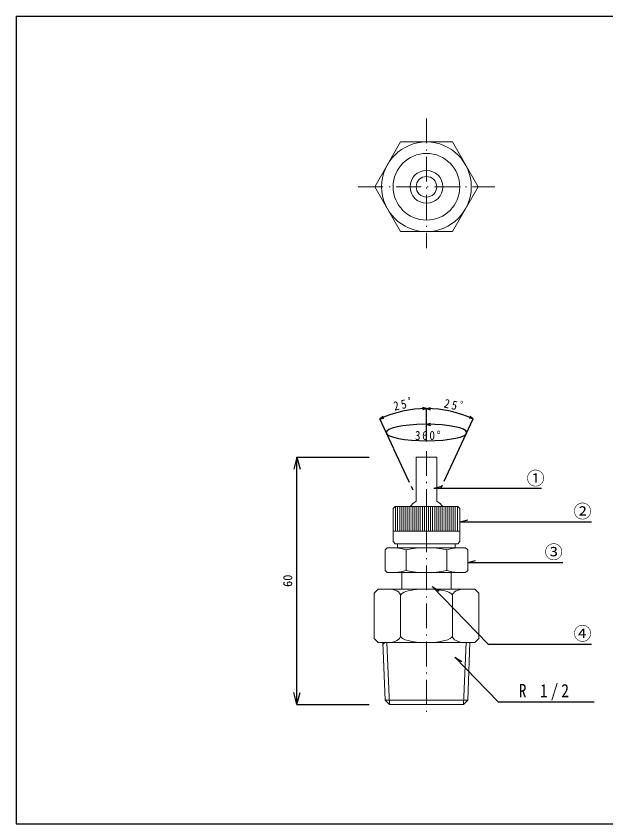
# Model space of a CAD drawing. Units: millimetres on the paper. Extents: x -140 to 140, y -97 to 99.
# Drawn here: x -139.9 to 3.1, y -96.9 to 99.1 of the extents above; entities that cross this region are included whole.
import ezdxf
from ezdxf.enums import TextEntityAlignment as Align

# ---------------------------------------------------------------- set-up
doc = ezdxf.new("R2010")
doc.units = ezdxf.units.MM
doc.linetypes.add('CHAIN2', pattern=[12, 9, -1, 1, -1])
doc.linetypes.add('DASHED_DOTTED', pattern=[9.25, 6, -1.5, 0.25, -1.5])
for name, color, linetype in [('0-0_図面枠', 7, 'Continuous'), ('0-6', 7, 'Continuous'), ('0-7', 7, 'Continuous')]:
    doc.layers.add(name, color=color, linetype=linetype)
doc.layers.add('0-1_ノズル', color=7, linetype='Continuous', lineweight=18)
doc.styles.add('ＭＳ ゴシック', font='')
doc.styles.get('ＭＳ ゴシック').set_extended_font_data('MS Gothic')

msp = doc.modelspace()

# ---------------------------------------------------------------- linework, layer by layer
at = {"layer": '0-0_図面枠', "color": 5}
msp.add_line((-139.949, 99.1), (140.051, 99.1), dxfattribs=at)
msp.add_line((-139.949, 99.1), (140.051, 99.1), dxfattribs=at)
msp.add_lwpolyline([(-139.949, 99.1), (-139.949, -96.9), (140.051, -96.9), (140.051, 99.1)], dxfattribs=at)
msp.add_lwpolyline([(-139.949, 99.1), (-139.949, -96.9), (140.051, -96.9), (140.051, 99.1)], dxfattribs=at)
at = {"layer": '0-1_ノズル', "linetype": 'DASHED_DOTTED'}
for p, q in [((-40.417, 74.252), (-40.417, 42.815)), ((-56.977, 57.692), (-23.857, 57.692)), ((-40.417, -6.441), (-40.417, -70.708))]:
    msp.add_line(p, q, dxfattribs=at)
at = {"layer": '0-1_ノズル'}
for p, q in [((-46.697, 68.569), (-52.977, 57.692)), ((-46.697, 68.569), (-34.137, 68.569)), ((-27.857, 57.692), (-34.137, 68.569)), ((-52.977, 57.692), (-46.697, 46.815)), ((-34.137, 46.815), (-27.857, 57.692)), ((-46.697, 46.815), (-34.137, 46.815)), ((-42.917, -7.915), (-37.917, -7.915)), ((-42.917, -7.915), (-42.917, -18.62)), ((-37.917, -7.915), (-37.917, -18.62)), ((-48.497, -20.415), (-47.997, -19.915)), ((-48.497, -28.415), (-48.497, -20.415)), ((-32.837, -19.915), (-47.997, -19.915)), ((-32.337, -20.415), (-32.837, -19.915)), ((-32.337, -28.415), (-32.337, -20.415)), ((-47.417, -21.915), (-47.417, -25.915)), ((-33.417, -21.915), (-33.417, -25.915)), ((-48.497, -28.415), (-47.997, -28.915)), ((-47.997, -28.915), (-32.837, -28.915)), ((-47.417, -28.915), (-47.417, -29.915)), ((-33.417, -28.915), (-33.417, -29.915)), ((-32.337, -28.415), (-32.837, -28.915)), ((-50.417, -30.415), (-49.917, -29.915)), ((-50.417, -35.415), (-50.417, -30.415)), ((-30.917, -29.915), (-49.917, -29.915)), ((-45.324, -30.373), (-45.324, -35.457)), ((-35.509, -30.373), (-35.509, -35.457)), ((-30.917, -29.915), (-30.417, -30.415)), ((-30.417, -35.415), (-30.417, -30.415)), ((-50.417, -35.415), (-49.917, -35.915)), ((-30.917, -35.915), (-49.917, -35.915)), ((-46.417, -35.915), (-46.417, -39.915)), ((-34.417, -35.915), (-34.417, -39.915)), ((-30.417, -35.415), (-30.917, -35.915)), ((-53.119, -40.915), (-52.119, -39.915)), ((-53.119, -51.915), (-53.119, -40.915)), ((-28.715, -39.915), (-52.119, -39.915)), ((-28.715, -39.915), (-52.119, -39.915)), ((-51.294, -39.915), (-47.417, -39.915)), ((-28.715, -39.915), (-27.715, -40.915)), ((-27.715, -51.915), (-27.715, -40.915)), ((-46.697, -41.515), (-46.697, -51.315)), ((-34.137, -41.515), (-34.137, -51.315)), ((-52.119, -52.915), (-53.119, -51.915)), ((-52.119, -52.915), (-28.715, -52.915)), ((-51.294, -52.915), (-51.057, -52.915)), ((-51.294, -52.915), (-51.057, -52.915)), ((-50.971, -52.915), (-50.418, -66.914)), ((-50.507, -52.915), (-50.955, -53.315)), ((-30.804, -52.915), (-31.4, -67.915)), ((-29.878, -52.915), (-30.417, -66.923)), ((-29.777, -52.915), (-29.54, -52.915)), ((-29.777, -52.915), (-29.54, -52.915)), ((-27.715, -51.915), (-28.715, -52.915)), ((-50.042, -52.924), (-49.417, -67.915)), ((-50.418, -66.914), (-30.418, -66.914)), ((-49.417, -67.915), (-50.418, -66.914)), ((-49.457, -67.915), (-31.377, -67.915)), ((-49.457, -67.915), (-31.377, -67.915)), ((-31.4, -67.915), (-49.417, -67.915)), ((-31.4, -67.915), (-49.417, -67.915)), ((-31.4, -67.915), (-30.408, -66.923)), ((-31.4, -67.915), (-31.4, -67.915)), ((-31.4, -67.915), (-31.4, -67.915))]:
    msp.add_line(p, q, dxfattribs=at)
at = {"layer": '0-1_ノズル', "color": 4}
for p, q in [((-47.917, -19.915), (-47.917, -25.915)), ((-47.417, -19.915), (-47.417, -25.915)), ((-46.917, -19.915), (-46.917, -25.915)), ((-46.417, -19.915), (-46.417, -25.915)), ((-45.917, -19.915), (-45.917, -25.915)), ((-45.417, -19.915), (-45.417, -25.915)), ((-44.917, -19.915), (-44.917, -25.915)), ((-44.417, -19.915), (-44.417, -25.915)), ((-43.917, -19.915), (-43.917, -25.915)), ((-43.417, -19.915), (-43.417, -25.915)), ((-42.917, -19.915), (-42.917, -25.915)), ((-42.417, -19.915), (-42.417, -25.915)), ((-41.917, -19.915), (-41.917, -25.915)), ((-41.417, -19.915), (-41.417, -25.915)), ((-40.917, -19.915), (-40.917, -25.915)), ((-40.417, -19.915), (-40.417, -25.915)), ((-39.917, -19.915), (-39.917, -25.915)), ((-39.417, -19.915), (-39.417, -25.915)), ((-38.917, -19.915), (-38.917, -25.915)), ((-38.417, -19.915), (-38.417, -25.915)), ((-37.917, -19.915), (-37.917, -25.915)), ((-37.417, -19.915), (-37.417, -25.915)), ((-36.917, -19.915), (-36.917, -25.915)), ((-36.417, -19.915), (-36.417, -25.915)), ((-35.917, -19.915), (-35.917, -25.915)), ((-35.417, -19.915), (-35.417, -25.915)), ((-34.917, -19.915), (-34.917, -25.915)), ((-34.417, -19.915), (-34.417, -25.915)), ((-33.917, -19.915), (-33.917, -25.915)), ((-33.417, -19.915), (-33.417, -25.915)), ((-32.917, -19.915), (-32.917, -25.915)), ((-32.337, -25.915), (-48.497, -25.915))]:
    msp.add_line(p, q, dxfattribs=at)
for points in [[(-45.324, -30.373), (-46.604, -30.104), (-48.097, -29.921)], [(-35.509, -30.373), (-34.23, -30.104), (-32.736, -29.921)], [(-45.324, -35.457), (-46.604, -35.726), (-48.097, -35.91)], [(-35.509, -35.457), (-34.23, -35.726), (-32.736, -35.91)]]:
    msp.add_lwpolyline(points, dxfattribs=at)
at = {"layer": '0-1_ノズル'}
msp.add_circle((-40.417, 57.692), 10.877, dxfattribs=at)
at = {"layer": '0-1_ノズル', "color": 8}
for radius in [8.08, 3.974, 2.5]:
    msp.add_circle((-40.417, 57.692), radius, dxfattribs=at)
at = {"layer": '0-1_ノズル'}
for start, end in [(120, 142.6271), (37.3729, 60)]:
    msp.add_arc((-40.417, -22.95), 5, start, end, dxfattribs=at)
at = {"layer": '0-1_ノズル', "color": 4}
for centre, start, end in [((-40.417, -56.439), 79.33781, 100.66219), ((-40.417, -9.391), 259.33781, 280.66219)]:
    msp.add_arc(centre, 26.524, start, end, dxfattribs=at)
at = {"layer": '0-1_ノズル'}
for centre, major_axis, ratio, start_param, end_param in [((-49.837, -41.515), (-3.14, 0), 0.509554, 3.1415927, 4.712389), ((-40.417, -41.515), (6.28, 0), 0.254777, 6.2831853, 9.424778), ((-30.997, -41.515), (3.14, 0), 0.509554, 1.5707963, 3.1415927), ((-49.837, -51.315), (-3.14, 0), 0.509554, 1.5707963, 3.1415927), ((-49.837, -51.315), (-3.14, 0), 0.509554, 1.5707963, 3.1415927), ((-40.417, -51.315), (6.28, 0), 0.254777, 3.1415927, 6.2831853), ((-40.417, -51.315), (6.28, 0), 0.254777, 3.1415927, 6.2831853), ((-30.997, -51.315), (3.14, 0), 0.509554, 3.1415927, 4.712389), ((-30.997, -51.315), (3.14, 0), 0.509554, 3.1415927, 4.712389)]:
    msp.add_ellipse(centre, major_axis=major_axis, ratio=ratio, start_param=start_param, end_param=end_param, dxfattribs=at)
at = {"layer": '0-6'}
for p, q in [((-40.417, 3.864), (-39.451, 4.123)), ((-51.749, 1.352), (-50.983, 1.995)), ((-40.417, 3.864), (-41.383, 3.605)), ((-40.417, -4.136), (-40.417, 3.864)), ((-40.417, 3.864), (-39.451, 3.605)), ((-29.085, 1.352), (-29.851, 1.995)), ((-51.749, 1.352), (-50.764, 1.526)), ((-48.368, -5.899), (-51.749, 1.352)), ((-40.387, 0.06), (-39.421, 0.318)), ((-40.387, 0.06), (-39.421, -0.199)), ((-32.466, -5.899), (-29.085, 1.352)), ((-29.085, 1.352), (-30.069, 1.526))]:
    msp.add_line(p, q, dxfattribs=at)
at = {"layer": '0-6', "linetype": 'CHAIN2'}
for p, q in [((-48.386, -5.861), (-43.614, -16.093)), ((-32.364, -5.681), (-37.22, -16.093))]:
    msp.add_line(p, q, dxfattribs=at)
at = {"layer": '0-6', "color": 4}
for p, q in [((-71.832, -7.915), (-72.608, -10.813)), ((-71.832, -67.915), (-71.832, -7.915)), ((-71.832, -7.915), (-71.055, -10.813)), ((-71.832, -7.915), (-54.304, -7.915)), ((-71.832, -67.915), (-72.608, -65.017)), ((-71.832, -67.915), (-71.055, -65.017)), ((-71.832, -67.915), (-54.304, -67.915))]:
    msp.add_line(p, q, dxfattribs=at)
at = {"layer": '0-6'}
msp.add_lwpolyline([(-40.417, -4.136), (-40.417, 3.864), (-41.383, 4.123)], dxfattribs=at)
for start, end in [(90, 115), (65, 90)]:
    msp.add_arc((-40.417, -22.95), 26.814, start, end, dxfattribs=at)
msp.add_ellipse((-40.417, -1.94), major_axis=(9.797, 0), ratio=0.204139, start_param=1.605978, end_param=7.8509504, dxfattribs=at)
at = {"layer": '0-7'}
for p, q in [((-38.601, -15.476), (-36.669, -14.959)), ((-38.601, -15.476), (-12.485, -15.476)), ((-32.333, -23.625), (-30.401, -23.107)), ((-32.333, -23.625), (-0.367, -23.625)), ((-30.417, -33.499), (-28.485, -32.982)), ((-30.417, -33.499), (-7.364, -33.499)), ((-39.019, -39.294), (-37.302, -40.32)), ((-33.538, -56.481), (-31.822, -57.508))]:
    msp.add_line(p, q, dxfattribs=at)
for points in [[(-39.019, -39.294), (-25.439, -53.292), (-0.367, -53.292)], [(-33.538, -56.481), (-23.02, -67.324), (0.295, -67.324)]]:
    msp.add_lwpolyline(points, dxfattribs=at)

# ---------------------------------------------------------------- texts
at = {"layer": '0-6', "style": 'ＭＳ ゴシック'}
msp.add_text('60', height=2.199, rotation=90, dxfattribs=at).set_placement((-72.332, -39.415), align=Align.BOTTOM_LEFT)
at = {"layer": '0-6', "char_height": 2.199, "attachment_point": 7, "style": 'ＭＳ ゴシック'}
for insert, rotation in [((-48.159, 3.311), 12.5), ((-36.336, 4.123), 347.5)]:
    msp.add_mtext('\\T1.38;\\W0.9;25ﾟ', dxfattribs=dict(at, insert=insert, rotation=rotation))
at = {"layer": '0-6', "insert": (-43.208, -3.787), "char_height": 2.199, "attachment_point": 7, "style": 'ＭＳ ゴシック'}
msp.add_mtext('\\T1.3;\\W0.9;360°', dxfattribs=at)
at = {"layer": '0-7', "style": 'ＭＳ ゴシック'}
for s, p in [('①', (-16.134, -15.623)), ('②', (-4.746, -23.625)), ('③', (-11.742, -33.499)), ('④', (-4.746, -53.292))]:
    msp.add_text(s, height=3.21, dxfattribs=at).set_placement(p, align=Align.BOTTOM_LEFT)
at = {"layer": '0-7', "insert": (-18.02, -66.951), "char_height": 3.21, "attachment_point": 7, "style": 'ＭＳ ゴシック'}
msp.add_mtext('\\T1.39;\\W0.85;R\\~1/2', dxfattribs=at)

doc.saveas('drawing.dxf')
